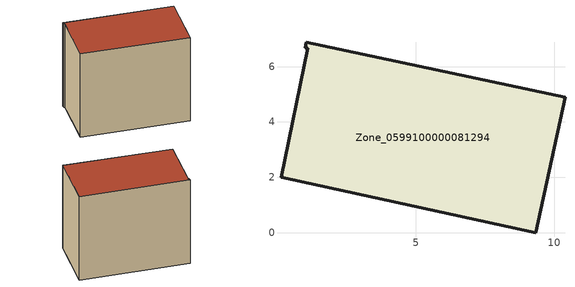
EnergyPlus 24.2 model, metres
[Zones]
Zone_0599100000081294
 floor ground (C_G): 1.1,6.67 1,6.69 1.04,6.88 10.39,4.9 9.34,0 0.13,2 z0
 wall outside (C_F): 9.34,0 10.39,4.9 1.04,6.88 1,6.69 1.1,6.67 0.13,2 9.34,0 z0:8.22
 roof outside (C_R): 1.1,6.67 0.13,2 9.34,0 10.39,4.9 1.04,6.88 1,6.69 z8.22
[BUILDING]
Pand.0599100000081294: North Axis=0; Terrain=City; Loads Convergence Tolerance Value=0.04; Temperature Convergence Tolerance Value=0.4; Solar Distribution=FullExterior; Maximum Number of Warmup Days=25; Minimum Number of Warmup Days=1
[Site:Location]
Rotterdam.The.Hague.AP_ZH_NLD Design_Conditions: Latitude=51.96; Longitude=4.45; Time Zone=1; Elevation=-4.5
[SITE:GROUNDTEMPERATURE:BUILDINGSURFACE]
18, 18, 18, 18, 18, 18, 18, 18, 18, 18, 18, 18
[MATERIAL] Thermal Absorptance=0.9; Solar Absorptance=0.7; Visible Absorptance=0.7
Name | Roughness | Thickness | Conductivity | Density | Specific Heat
G.TI.1975-1991 | MediumSmooth | 0.15 | 0.288461 | 540 | 1210
F.TI.1975-1991 | Rough | 0.3 | 0.230769 | 1920 | 840
R.TI.1975-1991 | MediumRough | 0.2 | 0.153846 | 1500 | 1000
[CONSTRUCTION]
C_G: G.TI.1975-1991
C_F: F.TI.1975-1991
C_R: R.TI.1975-1991
[ZONE]
Zone_0599100000081294: Type=1; Multiplier=1; Ceiling Height=Autocalculate; Volume=Autocalculate; Floor Area=autocalculate; Part of Total Floor Area=Yes
[ZONEINFILTRATION:DESIGNFLOWRATE]
Infil_Zone_0599100000081294: Zone or ZoneList or Space or SpaceList=Zone_0599100000081294; Schedule=AlwaysOn; Design Flow Rate Calculation Method=Flow/Area; Flow Rate per Floor Area=0.003; Constant Term Coefficient=1; Temperature Term Coefficient=0; Velocity Term Coefficient=0; Velocity Squared Term Coefficient=0
[HVACTEMPLATE:ZONE:IDEALLOADSAIRSYSTEM]
Zone_0599100000081294: Maximum Heating Supply Air Temperature=50; Minimum Cooling Supply Air Temperature=13; Maximum Heating Supply Air Humidity Ratio=0.0156; Minimum Cooling Supply Air Humidity Ratio=0.0077; Heating Limit=NoLimit; Cooling Limit=NoLimit; Dehumidification Control Type=ConstantSensibleHeatRatio; Cooling Sensible Heat Ratio=0.7; Dehumidification Setpoint=60; Humidification Control Type=None; Humidification Setpoint=30; Outdoor Air Method=None; Outdoor Air Flow Rate per Person=0.00944; Outdoor Air Flow Rate per Zone Floor Area=0; Outdoor Air Flow Rate per Zone=0; Demand Controlled Ventilation Type=None; Outdoor Air Economizer Type=NoEconomizer; Heat Recovery Type=None; Sensible Heat Recovery Effectiveness=0.7; Latent Heat Recovery Effectiveness=0.65
[ZONECONTROL:THERMOSTAT]
ThermostatControl_Zone_0599100000081294: Zone or ZoneList=Zone_0599100000081294; Control Type Schedule=DualSetpointControlType; Control 1=Thermostat_Zone_0599100000081294; Temperature Difference Between Cutout And Setpoint=0
[THERMOSTATSETPOINT:DUALSETPOINT]
Thermostat_Zone_0599100000081294: Heating Setpoint Temperature Schedule=HeatingSetpoint_Zone_0599100000081294; Cooling Setpoint Temperature Schedule=CoolingSetpoint_Zone_0599100000081294
[SCHEDULE:COMPACT]
HeatingSetpoint_Zone_0599100000081294: Through: 12/31, For: AllDays, Until: 24:00, 21
CoolingSetpoint_Zone_0599100000081294: Through: 12/31, For: AllDays, Until: 24:00, 24
DualSetpointControlType: Through: 12/31, For: AllDays, Until: 24:00, 4
AlwaysOn: Through: 12/31, For: AllDays, Until: 24:00, 1
